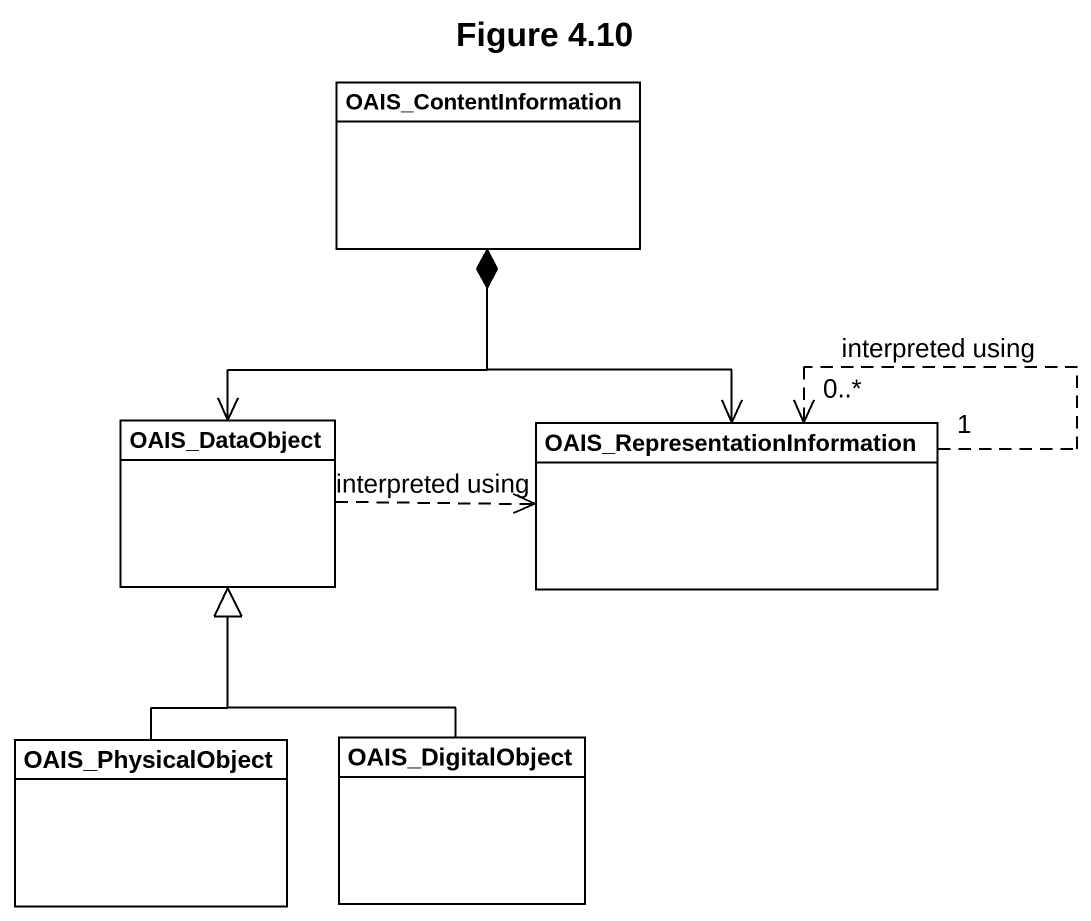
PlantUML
@startuml
title Figure 4.10
hide circle
hide empty members
class OAIS_ContentInformation
class OAIS_DataObject
class "OAIS_RepresentationInformation" as OAIS_RepresentationInformati
class OAIS_PhysicalObject
class OAIS_DigitalObject
OAIS_DataObject <-up-* OAIS_ContentInformation
OAIS_DataObject .right.> OAIS_RepresentationInformati : interpreted using
OAIS_RepresentationInformati <-up-* OAIS_ContentInformation
OAIS_RepresentationInformati "1" ..> "0..*" OAIS_RepresentationInformati : interpreted using
OAIS_PhysicalObject -up-|> OAIS_DataObject
OAIS_DigitalObject -up-|> OAIS_DataObject
@enduml
